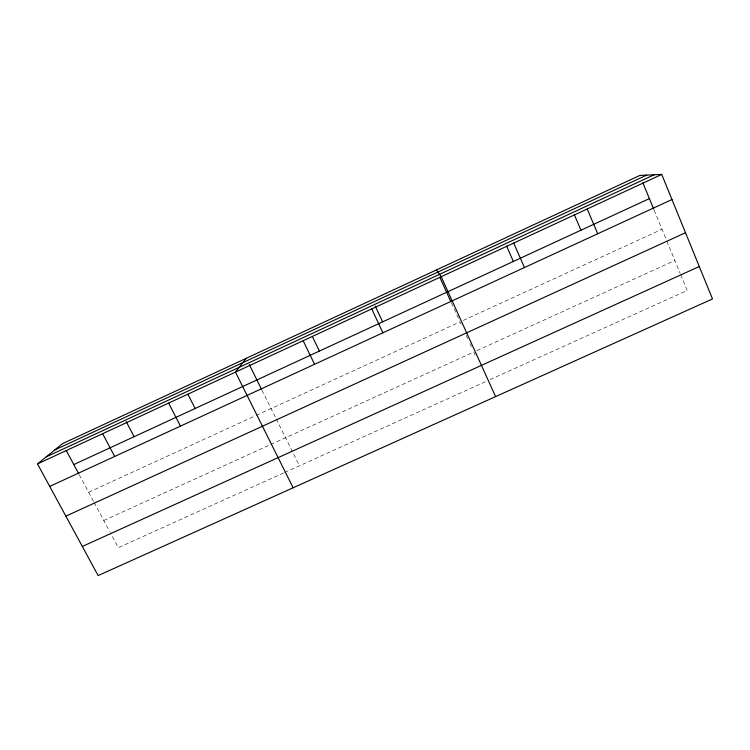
<?xml version="1.0" encoding="UTF-8"?>
<svg xmlns="http://www.w3.org/2000/svg" width="750" height="750" viewBox="0 0 750 750"><rect width="100%" height="100%" fill="white"/><g stroke="black" fill="none" stroke-linecap="round" stroke-linejoin="round"><path stroke-width="0.56" stroke-dasharray="3.75 2.81" d="M88.641 492.272L255.169 415.875M256.228 415.387L460.069 321.881L461.484 325.003M463.228 320.428L661.997 229.256M103.791 520.519L269.691 444.975M270.75 444.497L473.766 352.05L475.181 355.162M476.925 350.616L674.85 260.494M283.641 472.931L118.35 547.659L110.259 532.584M284.691 472.462L486.928 381.028M490.116 379.584L687.197 290.494L680.588 274.416M79.284 474.825L93.506 501.347M94.05 502.359L109.725 531.572M261.966 390.178L275.728 417.956M276.244 418.997L299.428 465.797M451.425 302.859L459.591 320.831M466.209 335.409L467.625 338.531M469.988 343.734L471.403 346.856M654.169 210.225L666.431 240.028M666.872 241.106L680.147 273.347"/><path stroke-width="1.12" d="M246.188 358.331L235.463 372.103L293.137 487.781M37.5 463.912L62.55 443.644L639.853 175.434L661.734 174.422L712.5 298.95L98.138 575.578L37.5 463.912L661.734 174.422M54.703 449.991L646.688 175.116M46.191 456.881L654.122 174.769M73.781 464.569L649.387 198.6M49.716 486.403L671.972 199.528M65.869 516.159L685.5 232.716M82.331 546.478L699.281 266.522M436.472 269.925L441.188 276.703L495.609 396.609M66.3 450.619L78.731 473.803M102.656 433.697L114.675 456.459M126.206 421.584L134.109 436.697M168.637 403.097L180.459 426.131M187.884 394.228L195.15 408.488M249.253 364.509L261.459 389.156M303.159 340.716L314.569 364.303M312.375 336.497L319.397 351.075M375.234 306.066L382.631 321.863M371.728 308.916L382.913 332.794M439.856 277.378L450.947 301.8M506.578 246.019L513.366 261.45M513.713 243.066L524.438 267.544M574.303 214.612L580.95 230.222M587.222 208.978L597.703 233.766M642.881 182.803L653.738 209.166"/></g></svg>
